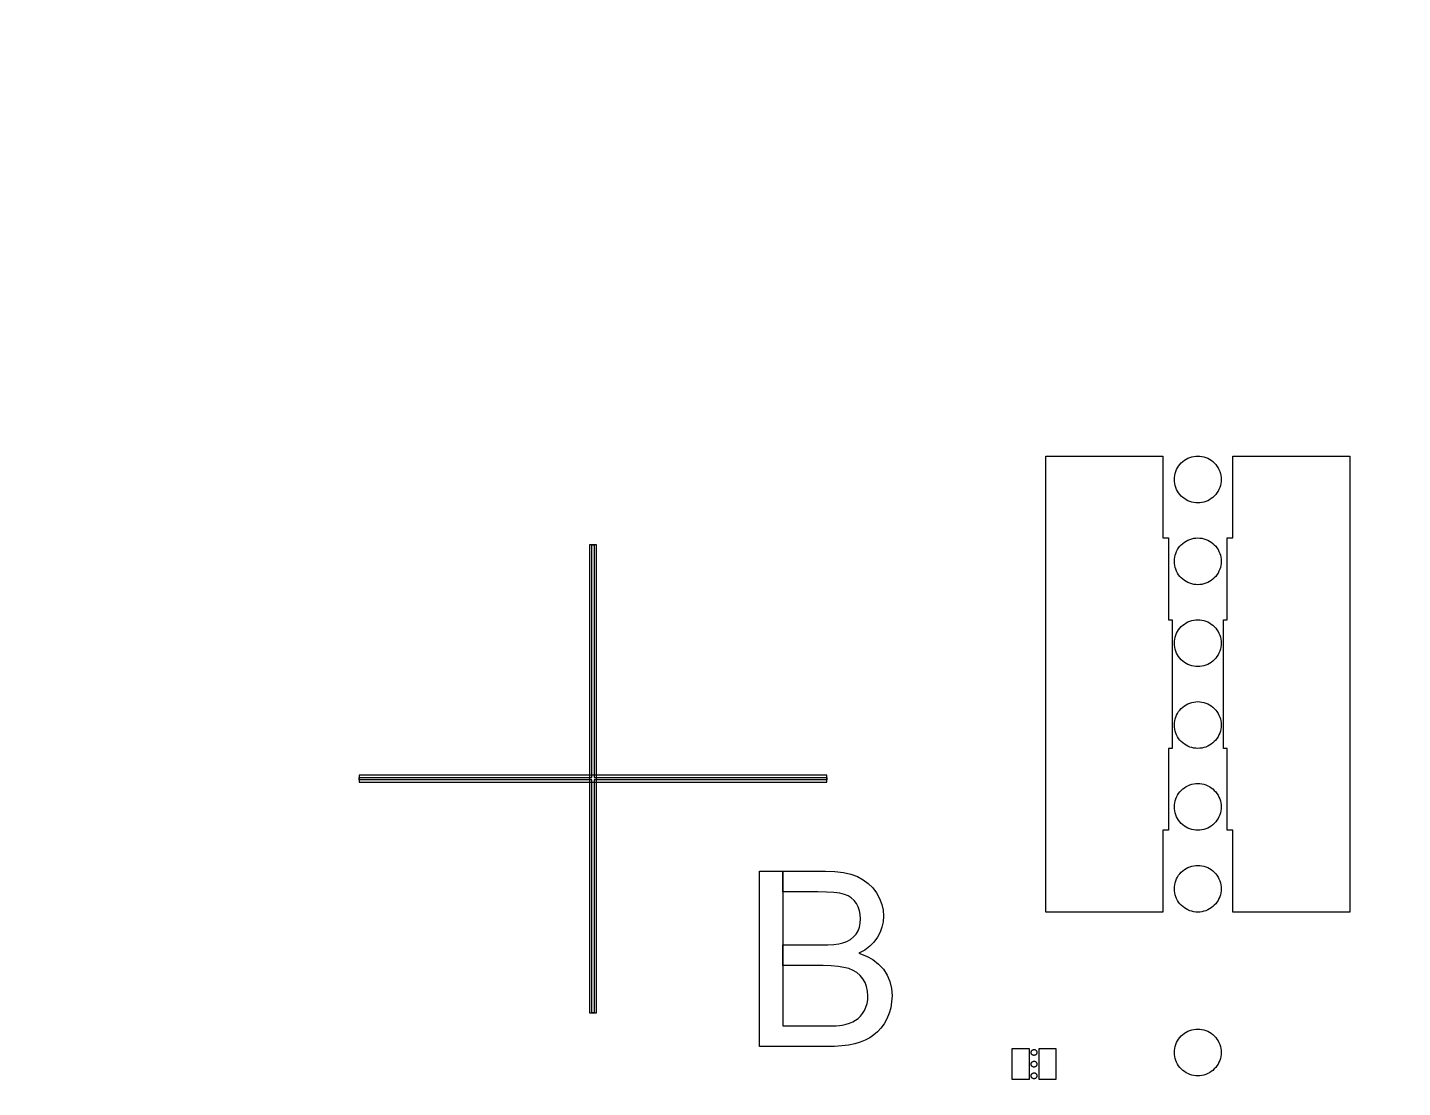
# Model space of a CAD drawing. Extents: x -52 to 52, y -50 to 50.
# Drawn here: x -41.76 to -40.585, y 2.4 to 3.307 of the extents above; entities that cross this region are included whole.
import ezdxf

# ---------------------------------------------------------------- set-up
doc = ezdxf.new("R2010")
doc.units = 0
for name, color, linetype in [('helperLayer', 6, 'CONTINUOUS'), ('largegap', 4, 'CONTINUOUS'), ('smallgap', 3, 'CONTINUOUS')]:
    doc.layers.add(name, color=color, linetype=linetype)

# ---------------------------------------------------------------- blocks, each defined once
blk = doc.blocks.new('Markers')
at = {"layer": 'largegap', "linetype": 'CONTINUOUS'}
for points in [[(-40.89, 2.54), (-40.89, 2.93), (-40.79, 2.93), (-40.79, 2.86), (-40.785, 2.86), (-40.785, 2.79), (-40.782, 2.79), (-40.782, 2.68), (-40.785, 2.68), (-40.785, 2.61), (-40.79, 2.61), (-40.79, 2.54), (-40.89, 2.54)], [(-40.89, 2.54), (-40.89, 2.93), (-40.79, 2.93), (-40.79, 2.86), (-40.785, 2.86), (-40.785, 2.79), (-40.782, 2.79), (-40.782, 2.68), (-40.785, 2.68), (-40.785, 2.61), (-40.79, 2.61), (-40.79, 2.54), (-40.89, 2.54)], [(-40.73, 2.54), (-40.73, 2.61), (-40.735, 2.61), (-40.735, 2.68), (-40.738, 2.68), (-40.738, 2.79), (-40.735, 2.79), (-40.735, 2.86), (-40.73, 2.86), (-40.73, 2.93), (-40.63, 2.93), (-40.63, 2.54), (-40.73, 2.54)], [(-40.73, 2.54), (-40.73, 2.61), (-40.735, 2.61), (-40.735, 2.68), (-40.738, 2.68), (-40.738, 2.79), (-40.735, 2.79), (-40.735, 2.86), (-40.73, 2.86), (-40.73, 2.93), (-40.63, 2.93), (-40.63, 2.54), (-40.73, 2.54)], [(-41.28, 2.454), (-41.274, 2.454), (-41.274, 2.854), (-41.28, 2.854), (-41.28, 2.454)], [(-41.477, 2.651), (-41.077, 2.651), (-41.077, 2.657), (-41.477, 2.657), (-41.477, 2.651)], [(-41.114802, 2.557299), (-41.114802, 2.575), (-41.078377, 2.575), (-41.070293, 2.574693), (-41.062926, 2.573772), (-41.05648, 2.57234), (-41.050853, 2.570396), (-41.045941, 2.567735), (-41.041644, 2.564563), (-41.037858, 2.560778), (-41.034584, 2.556378), (-41.032026, 2.551569), (-41.030184, 2.546658), (-41.029059, 2.541644), (-41.028649, 2.53663), (-41.029059, 2.531821), (-41.02998, 2.527217), (-41.031617, 2.522817), (-41.033868, 2.51852), (-41.036835, 2.514427), (-41.040416, 2.510846), (-41.044714, 2.507572), (-41.049625, 2.504809), (-41.043281, 2.502456), (-41.037653, 2.499386), (-41.032844, 2.4956), (-41.028752, 2.491201), (-41.02558, 2.486085), (-41.023226, 2.480662), (-41.021896, 2.474727), (-41.021385, 2.468486), (-41.021692, 2.463267), (-41.02251, 2.458254), (-41.023943, 2.453445), (-41.025887, 2.44884), (-41.02824, 2.444543), (-41.0309, 2.440859), (-41.033765, 2.437585), (-41.036835, 2.434925), (-41.040416, 2.432572), (-41.044304, 2.430525), (-41.048602, 2.428786), (-41.053308, 2.427456), (-41.058527, 2.42633), (-41.064256, 2.425614), (-41.0706, 2.425102), (-41.077456, 2.425), (-41.134652, 2.425), (-41.134652, 2.575), (-41.114802, 2.575), (-41.114802, 2.557299), (-41.114802, 2.511971), (-41.114802, 2.49427), (-41.114802, 2.442701), (-41.073056, 2.442701), (-41.06927, 2.442804), (-41.066303, 2.443008), (-41.06395, 2.443417), (-41.060675, 2.444134), (-41.057708, 2.445055), (-41.054945, 2.44618), (-41.05249, 2.44751), (-41.050341, 2.449045), (-41.048295, 2.450989), (-41.046555, 2.45324), (-41.044918, 2.455798), (-41.04369, 2.458663), (-41.042769, 2.461733), (-41.042156, 2.465007), (-41.041951, 2.468486), (-41.042258, 2.472476), (-41.043076, 2.476262), (-41.044407, 2.479741), (-41.046248, 2.483015), (-41.048704, 2.48588), (-41.051467, 2.488233), (-41.054638, 2.490177), (-41.05822, 2.491712), (-41.062517, 2.492735), (-41.067531, 2.493554), (-41.073465, 2.494065), (-41.080116, 2.49427), (-41.114802, 2.49427), (-41.114802, 2.511971), (-41.082367, 2.511971), (-41.07633, 2.512074), (-41.071112, 2.512381), (-41.066814, 2.512892), (-41.063438, 2.513711), (-41.059959, 2.514939), (-41.056889, 2.516678), (-41.054229, 2.518724), (-41.05208, 2.52118), (-41.050443, 2.523943), (-41.049216, 2.527012), (-41.048499, 2.530491), (-41.048192, 2.534277), (-41.048499, 2.537858), (-41.049113, 2.541235), (-41.050239, 2.544407), (-41.051774, 2.547374), (-41.05382, 2.549932), (-41.056173, 2.552183), (-41.058936, 2.55382), (-41.062005, 2.55515), (-41.065996, 2.556071), (-41.071112, 2.556685), (-41.077353, 2.557094), (-41.084823, 2.557299), (-41.114802, 2.557299)], [(-40.919, 2.397), (-40.904, 2.397), (-40.904, 2.423), (-40.919, 2.423), (-40.919, 2.397)], [(-40.919, 2.397), (-40.904, 2.397), (-40.904, 2.423), (-40.919, 2.423), (-40.919, 2.397)], [(-40.896, 2.397), (-40.881, 2.397), (-40.881, 2.423), (-40.896, 2.423), (-40.896, 2.397)], [(-40.896, 2.397), (-40.881, 2.397), (-40.881, 2.423), (-40.896, 2.423), (-40.896, 2.397)]]:
    blk.add_lwpolyline(points, close=True, dxfattribs=at)
at = {"layer": 'smallgap', "linetype": 'CONTINUOUS'}
for points in [[(-40.761743, 2.929925), (-40.76, 2.930001), (-40.758257, 2.929925), (-40.756527, 2.929697), (-40.754824, 2.92932), (-40.75316, 2.928795), (-40.751548, 2.928127), (-40.75, 2.927322), (-40.748528, 2.926384), (-40.747144, 2.925322), (-40.745858, 2.924143), (-40.744679, 2.922857), (-40.743617, 2.921473), (-40.742679, 2.920001), (-40.741874, 2.918453), (-40.741206, 2.916841), (-40.740681, 2.915177), (-40.740304, 2.913474), (-40.740076, 2.911744), (-40.74, 2.910001), (-40.740076, 2.908258), (-40.740304, 2.906528), (-40.740681, 2.904825), (-40.741206, 2.903161), (-40.741874, 2.901549), (-40.742679, 2.900001), (-40.743617, 2.898529), (-40.744679, 2.897145), (-40.745858, 2.895859), (-40.747144, 2.89468), (-40.748528, 2.893618), (-40.75, 2.89268), (-40.751548, 2.891875), (-40.75316, 2.891207), (-40.754824, 2.890682), (-40.756527, 2.890305), (-40.758257, 2.890077), (-40.76, 2.890001), (-40.761743, 2.890077), (-40.763473, 2.890305), (-40.765176, 2.890682), (-40.76684, 2.891207), (-40.768452, 2.891875), (-40.77, 2.89268), (-40.771472, 2.893618), (-40.772856, 2.89468), (-40.774142, 2.895859), (-40.775321, 2.897145), (-40.776383, 2.898529), (-40.777321, 2.900001), (-40.778126, 2.901549), (-40.778794, 2.903161), (-40.779319, 2.904825), (-40.779696, 2.906528), (-40.779924, 2.908258), (-40.78, 2.910001), (-40.779924, 2.911744), (-40.779696, 2.913474), (-40.779319, 2.915177), (-40.778794, 2.916841), (-40.778126, 2.918453), (-40.777321, 2.920001), (-40.776383, 2.921473), (-40.775321, 2.922857), (-40.774142, 2.924143), (-40.772856, 2.925322), (-40.771472, 2.926384), (-40.77, 2.927322), (-40.768452, 2.928127), (-40.76684, 2.928795), (-40.765176, 2.92932), (-40.763473, 2.929697), (-40.761743, 2.929925)], [(-40.763473, 2.859697), (-40.761743, 2.859925), (-40.76, 2.860001), (-40.758257, 2.859925), (-40.756527, 2.859697), (-40.754824, 2.85932), (-40.75316, 2.858795), (-40.751548, 2.858127), (-40.75, 2.857322), (-40.748528, 2.856384), (-40.747144, 2.855322), (-40.745858, 2.854143), (-40.744679, 2.852857), (-40.743617, 2.851473), (-40.742679, 2.850001), (-40.741874, 2.848453), (-40.741206, 2.846841), (-40.740681, 2.845177), (-40.740304, 2.843474), (-40.740076, 2.841744), (-40.74, 2.840001), (-40.740076, 2.838258), (-40.740304, 2.836528), (-40.740681, 2.834825), (-40.741206, 2.833161), (-40.741874, 2.831549), (-40.742679, 2.830001), (-40.743617, 2.828529), (-40.744679, 2.827145), (-40.745858, 2.825859), (-40.747144, 2.82468), (-40.748528, 2.823618), (-40.75, 2.82268), (-40.751548, 2.821875), (-40.75316, 2.821207), (-40.754824, 2.820682), (-40.756527, 2.820305), (-40.758257, 2.820077), (-40.76, 2.820001), (-40.761743, 2.820077), (-40.763473, 2.820305), (-40.765176, 2.820682), (-40.76684, 2.821207), (-40.768452, 2.821875), (-40.77, 2.82268), (-40.771472, 2.823618), (-40.772856, 2.82468), (-40.774142, 2.825859), (-40.775321, 2.827145), (-40.776383, 2.828529), (-40.777321, 2.830001), (-40.778126, 2.831549), (-40.778794, 2.833161), (-40.779319, 2.834825), (-40.779696, 2.836528), (-40.779924, 2.838258), (-40.78, 2.840001), (-40.779924, 2.841744), (-40.779696, 2.843474), (-40.779319, 2.845177), (-40.778794, 2.846841), (-40.778126, 2.848453), (-40.777321, 2.850001), (-40.776383, 2.851473), (-40.775321, 2.852857), (-40.774142, 2.854143), (-40.772856, 2.855322), (-40.771472, 2.856384), (-40.77, 2.857322), (-40.768452, 2.858127), (-40.76684, 2.858795), (-40.765176, 2.85932), (-40.763473, 2.859697)], [(-41.278, 2.655), (-41.278, 2.854), (-41.276, 2.854), (-41.276, 2.655), (-41.155, 2.655), (-41.077, 2.655), (-41.077, 2.653), (-41.155, 2.653), (-41.276, 2.653), (-41.276, 2.535001), (-41.276, 2.454), (-41.278, 2.454), (-41.278, 2.535001), (-41.278, 2.653), (-41.477, 2.653), (-41.477, 2.655), (-41.278, 2.655)], [(-40.763473, 2.789697), (-40.761743, 2.789925), (-40.76, 2.790001), (-40.758257, 2.789925), (-40.756527, 2.789697), (-40.754824, 2.78932), (-40.75316, 2.788795), (-40.751548, 2.788127), (-40.75, 2.787322), (-40.748528, 2.786384), (-40.747144, 2.785322), (-40.745858, 2.784143), (-40.744679, 2.782857), (-40.743617, 2.781473), (-40.742679, 2.780001), (-40.741874, 2.778453), (-40.741206, 2.776841), (-40.740681, 2.775177), (-40.740304, 2.773474), (-40.740076, 2.771744), (-40.74, 2.770001), (-40.740076, 2.768258), (-40.740304, 2.766528), (-40.740681, 2.764825), (-40.741206, 2.763161), (-40.741874, 2.761549), (-40.742679, 2.760001), (-40.743617, 2.758529), (-40.744679, 2.757145), (-40.745858, 2.755859), (-40.747144, 2.75468), (-40.748528, 2.753618), (-40.75, 2.75268), (-40.751548, 2.751875), (-40.75316, 2.751207), (-40.754824, 2.750682), (-40.756527, 2.750305), (-40.758257, 2.750077), (-40.76, 2.750001), (-40.761743, 2.750077), (-40.763473, 2.750305), (-40.765176, 2.750682), (-40.76684, 2.751207), (-40.768452, 2.751875), (-40.77, 2.75268), (-40.771472, 2.753618), (-40.772856, 2.75468), (-40.774142, 2.755859), (-40.775321, 2.757145), (-40.776383, 2.758529), (-40.777321, 2.760001), (-40.778126, 2.761549), (-40.778794, 2.763161), (-40.779319, 2.764825), (-40.779696, 2.766528), (-40.779924, 2.768258), (-40.78, 2.770001), (-40.779924, 2.771744), (-40.779696, 2.773474), (-40.779319, 2.775177), (-40.778794, 2.776841), (-40.778126, 2.778453), (-40.777321, 2.780001), (-40.776383, 2.781473), (-40.775321, 2.782857), (-40.774142, 2.784143), (-40.772856, 2.785322), (-40.771472, 2.786384), (-40.77, 2.787322), (-40.768452, 2.788127), (-40.76684, 2.788795), (-40.765176, 2.78932), (-40.763473, 2.789697)], [(-40.763473, 2.719697), (-40.761743, 2.719925), (-40.76, 2.720001), (-40.758257, 2.719925), (-40.756527, 2.719697), (-40.754824, 2.71932), (-40.75316, 2.718795), (-40.751548, 2.718127), (-40.75, 2.717322), (-40.748528, 2.716384), (-40.747144, 2.715322), (-40.745858, 2.714143), (-40.744679, 2.712857), (-40.743617, 2.711473), (-40.742679, 2.710001), (-40.741874, 2.708453), (-40.741206, 2.706841), (-40.740681, 2.705177), (-40.740304, 2.703474), (-40.740076, 2.701744), (-40.74, 2.700001), (-40.740076, 2.698258), (-40.740304, 2.696528), (-40.740681, 2.694825), (-40.741206, 2.693161), (-40.741874, 2.691549), (-40.742679, 2.690001), (-40.743617, 2.688529), (-40.744679, 2.687145), (-40.745858, 2.685859), (-40.747144, 2.68468), (-40.748528, 2.683618), (-40.75, 2.68268), (-40.751548, 2.681875), (-40.75316, 2.681207), (-40.754824, 2.680682), (-40.756527, 2.680305), (-40.758257, 2.680077), (-40.76, 2.680001), (-40.761743, 2.680077), (-40.763473, 2.680305), (-40.765176, 2.680682), (-40.76684, 2.681207), (-40.768452, 2.681875), (-40.77, 2.68268), (-40.771472, 2.683618), (-40.772856, 2.68468), (-40.774142, 2.685859), (-40.775321, 2.687145), (-40.776383, 2.688529), (-40.777321, 2.690001), (-40.778126, 2.691549), (-40.778794, 2.693161), (-40.779319, 2.694825), (-40.779696, 2.696528), (-40.779924, 2.698258), (-40.78, 2.700001), (-40.779924, 2.701744), (-40.779696, 2.703474), (-40.779319, 2.705177), (-40.778794, 2.706841), (-40.778126, 2.708453), (-40.777321, 2.710001), (-40.776383, 2.711473), (-40.775321, 2.712857), (-40.774142, 2.714143), (-40.772856, 2.715322), (-40.771472, 2.716384), (-40.77, 2.717322), (-40.768452, 2.718127), (-40.76684, 2.718795), (-40.765176, 2.71932), (-40.763473, 2.719697)], [(-40.763473, 2.649697), (-40.761743, 2.649925), (-40.76, 2.650001), (-40.758257, 2.649925), (-40.756527, 2.649697), (-40.754824, 2.64932), (-40.75316, 2.648795), (-40.751548, 2.648127), (-40.75, 2.647322), (-40.748528, 2.646384), (-40.747144, 2.645322), (-40.745858, 2.644143), (-40.744679, 2.642857), (-40.743617, 2.641473), (-40.742679, 2.640001), (-40.741874, 2.638453), (-40.741206, 2.636841), (-40.740681, 2.635177), (-40.740304, 2.633474), (-40.740076, 2.631744), (-40.74, 2.630001), (-40.740076, 2.628258), (-40.740304, 2.626528), (-40.740681, 2.624825), (-40.741206, 2.623161), (-40.741874, 2.621549), (-40.742679, 2.620001), (-40.743617, 2.618529), (-40.744679, 2.617145), (-40.745858, 2.615859), (-40.747144, 2.61468), (-40.748528, 2.613618), (-40.75, 2.61268), (-40.751548, 2.611875), (-40.75316, 2.611207), (-40.754824, 2.610682), (-40.756527, 2.610305), (-40.758257, 2.610077), (-40.76, 2.610001), (-40.761743, 2.610077), (-40.763473, 2.610305), (-40.765176, 2.610682), (-40.76684, 2.611207), (-40.768452, 2.611875), (-40.77, 2.61268), (-40.771472, 2.613618), (-40.772856, 2.61468), (-40.774142, 2.615859), (-40.775321, 2.617145), (-40.776383, 2.618529), (-40.777321, 2.620001), (-40.778126, 2.621549), (-40.778794, 2.623161), (-40.779319, 2.624825), (-40.779696, 2.626528), (-40.779924, 2.628258), (-40.78, 2.630001), (-40.779924, 2.631744), (-40.779696, 2.633474), (-40.779319, 2.635177), (-40.778794, 2.636841), (-40.778126, 2.638453), (-40.777321, 2.640001), (-40.776383, 2.641473), (-40.775321, 2.642857), (-40.774142, 2.644143), (-40.772856, 2.645322), (-40.771472, 2.646384), (-40.77, 2.647322), (-40.768452, 2.648127), (-40.76684, 2.648795), (-40.765176, 2.64932), (-40.763473, 2.649697)], [(-41.114802, 2.557299), (-41.114802, 2.575), (-41.078377, 2.575), (-41.070293, 2.574693), (-41.062926, 2.573772), (-41.05648, 2.57234), (-41.050853, 2.570396), (-41.045941, 2.567735), (-41.041644, 2.564563), (-41.037858, 2.560778), (-41.034584, 2.556378), (-41.032026, 2.551569), (-41.030184, 2.546658), (-41.029059, 2.541644), (-41.028649, 2.53663), (-41.029059, 2.531821), (-41.02998, 2.527217), (-41.031617, 2.522817), (-41.033868, 2.51852), (-41.036835, 2.514427), (-41.040416, 2.510846), (-41.044714, 2.507572), (-41.049625, 2.504809), (-41.043281, 2.502456), (-41.037653, 2.499386), (-41.032844, 2.4956), (-41.028752, 2.491201), (-41.02558, 2.486085), (-41.023226, 2.480662), (-41.021896, 2.474727), (-41.021385, 2.468486), (-41.021692, 2.463267), (-41.02251, 2.458254), (-41.023943, 2.453445), (-41.025887, 2.44884), (-41.02824, 2.444543), (-41.0309, 2.440859), (-41.033765, 2.437585), (-41.036835, 2.434925), (-41.040416, 2.432572), (-41.044304, 2.430525), (-41.048602, 2.428786), (-41.053308, 2.427456), (-41.058527, 2.42633), (-41.064256, 2.425614), (-41.0706, 2.425102), (-41.077456, 2.425), (-41.134652, 2.425), (-41.134652, 2.575), (-41.114802, 2.575), (-41.114802, 2.557299), (-41.114802, 2.511971), (-41.114802, 2.49427), (-41.114802, 2.442701), (-41.073056, 2.442701), (-41.06927, 2.442804), (-41.066303, 2.443008), (-41.06395, 2.443417), (-41.060675, 2.444134), (-41.057708, 2.445055), (-41.054945, 2.44618), (-41.05249, 2.44751), (-41.050341, 2.449045), (-41.048295, 2.450989), (-41.046555, 2.45324), (-41.044918, 2.455798), (-41.04369, 2.458663), (-41.042769, 2.461733), (-41.042156, 2.465007), (-41.041951, 2.468486), (-41.042258, 2.472476), (-41.043076, 2.476262), (-41.044407, 2.479741), (-41.046248, 2.483015), (-41.048704, 2.48588), (-41.051467, 2.488233), (-41.054638, 2.490177), (-41.05822, 2.491712), (-41.062517, 2.492735), (-41.067531, 2.493554), (-41.073465, 2.494065), (-41.080116, 2.49427), (-41.114802, 2.49427), (-41.114802, 2.511971), (-41.082367, 2.511971), (-41.07633, 2.512074), (-41.071112, 2.512381), (-41.066814, 2.512892), (-41.063438, 2.513711), (-41.059959, 2.514939), (-41.056889, 2.516678), (-41.054229, 2.518724), (-41.05208, 2.52118), (-41.050443, 2.523943), (-41.049216, 2.527012), (-41.048499, 2.530491), (-41.048192, 2.534277), (-41.048499, 2.537858), (-41.049113, 2.541235), (-41.050239, 2.544407), (-41.051774, 2.547374), (-41.05382, 2.549932), (-41.056173, 2.552183), (-41.058936, 2.55382), (-41.062005, 2.55515), (-41.065996, 2.556071), (-41.071112, 2.556685), (-41.077353, 2.557094), (-41.084823, 2.557299), (-41.114802, 2.557299)], [(-40.763473, 2.579697), (-40.761743, 2.579925), (-40.76, 2.580001), (-40.758257, 2.579925), (-40.756527, 2.579697), (-40.754824, 2.57932), (-40.75316, 2.578795), (-40.751548, 2.578127), (-40.75, 2.577322), (-40.748528, 2.576384), (-40.747144, 2.575322), (-40.745858, 2.574143), (-40.744679, 2.572857), (-40.743617, 2.571473), (-40.742679, 2.570001), (-40.741874, 2.568453), (-40.741206, 2.566841), (-40.740681, 2.565177), (-40.740304, 2.563474), (-40.740076, 2.561744), (-40.74, 2.560001), (-40.740076, 2.558258), (-40.740304, 2.556528), (-40.740681, 2.554825), (-40.741206, 2.553161), (-40.741874, 2.551549), (-40.742679, 2.550001), (-40.743617, 2.548529), (-40.744679, 2.547145), (-40.745858, 2.545859), (-40.747144, 2.54468), (-40.748528, 2.543618), (-40.75, 2.54268), (-40.751548, 2.541875), (-40.75316, 2.541207), (-40.754824, 2.540682), (-40.756527, 2.540305), (-40.758257, 2.540077), (-40.76, 2.540001), (-40.761743, 2.540077), (-40.763473, 2.540305), (-40.765176, 2.540682), (-40.76684, 2.541207), (-40.768452, 2.541875), (-40.77, 2.54268), (-40.771472, 2.543618), (-40.772856, 2.54468), (-40.774142, 2.545859), (-40.775321, 2.547145), (-40.776383, 2.548529), (-40.777321, 2.550001), (-40.778126, 2.551549), (-40.778794, 2.553161), (-40.779319, 2.554825), (-40.779696, 2.556528), (-40.779924, 2.558258), (-40.78, 2.560001), (-40.779924, 2.561744), (-40.779696, 2.563474), (-40.779319, 2.565177), (-40.778794, 2.566841), (-40.778126, 2.568453), (-40.777321, 2.570001), (-40.776383, 2.571473), (-40.775321, 2.572857), (-40.774142, 2.574143), (-40.772856, 2.575322), (-40.771472, 2.576384), (-40.77, 2.577322), (-40.768452, 2.578127), (-40.76684, 2.578795), (-40.765176, 2.57932), (-40.763473, 2.579697)], [(-40.763473, 2.439697), (-40.761743, 2.439925), (-40.76, 2.440001), (-40.758257, 2.439925), (-40.756527, 2.439697), (-40.754824, 2.43932), (-40.75316, 2.438795), (-40.751548, 2.438127), (-40.75, 2.437322), (-40.748528, 2.436384), (-40.747144, 2.435322), (-40.745858, 2.434143), (-40.744679, 2.432857), (-40.743617, 2.431473), (-40.742679, 2.430001), (-40.741874, 2.428453), (-40.741206, 2.426841), (-40.740681, 2.425177), (-40.740304, 2.423474), (-40.740076, 2.421744), (-40.74, 2.420001), (-40.740076, 2.418258), (-40.740304, 2.416528), (-40.740681, 2.414825), (-40.741206, 2.413161), (-40.741874, 2.411549), (-40.742679, 2.410001), (-40.743617, 2.408529), (-40.744679, 2.407145), (-40.745858, 2.405859), (-40.747144, 2.40468), (-40.748528, 2.403618), (-40.75, 2.40268), (-40.751548, 2.401875), (-40.75316, 2.401207), (-40.754824, 2.400682), (-40.756527, 2.400305), (-40.758257, 2.400077), (-40.76, 2.400001), (-40.761743, 2.400077), (-40.763473, 2.400305), (-40.765176, 2.400682), (-40.76684, 2.401207), (-40.768452, 2.401875), (-40.77, 2.40268), (-40.771472, 2.403618), (-40.772856, 2.40468), (-40.774142, 2.405859), (-40.775321, 2.407145), (-40.776383, 2.408529), (-40.777321, 2.410001), (-40.778126, 2.411549), (-40.778794, 2.413161), (-40.779319, 2.414825), (-40.779696, 2.416528), (-40.779924, 2.418258), (-40.78, 2.420001), (-40.779924, 2.421744), (-40.779696, 2.423474), (-40.779319, 2.425177), (-40.778794, 2.426841), (-40.778126, 2.428453), (-40.777321, 2.430001), (-40.776383, 2.431473), (-40.775321, 2.432857), (-40.774142, 2.434143), (-40.772856, 2.435322), (-40.771645, 2.436251), (-40.771472, 2.436384), (-40.77, 2.437322), (-40.768452, 2.438127), (-40.76684, 2.438795), (-40.765176, 2.43932), (-40.763473, 2.439697)], [(-40.900434, 2.422463), (-40.900218, 2.422491), (-40.9, 2.422501), (-40.899782, 2.422491), (-40.899566, 2.422463), (-40.899353, 2.422416), (-40.899145, 2.42235), (-40.898943, 2.422267), (-40.89875, 2.422166), (-40.898566, 2.422049), (-40.898393, 2.421916), (-40.898232, 2.421769), (-40.898085, 2.421608), (-40.897952, 2.421435), (-40.897835, 2.421251), (-40.897734, 2.421058), (-40.897651, 2.420856), (-40.897585, 2.420648), (-40.897538, 2.420435), (-40.89751, 2.420219), (-40.8975, 2.420001), (-40.89751, 2.419783), (-40.897538, 2.419567), (-40.897585, 2.419354), (-40.897651, 2.419146), (-40.897734, 2.418944), (-40.897835, 2.418751), (-40.897952, 2.418567), (-40.898085, 2.418394), (-40.898232, 2.418233), (-40.898393, 2.418086), (-40.898566, 2.417953), (-40.89875, 2.417836), (-40.898943, 2.417735), (-40.899145, 2.417652), (-40.899353, 2.417586), (-40.899566, 2.417539), (-40.899782, 2.417511), (-40.9, 2.417501), (-40.900218, 2.417511), (-40.900434, 2.417539), (-40.900647, 2.417586), (-40.900855, 2.417652), (-40.901057, 2.417735), (-40.90125, 2.417836), (-40.901434, 2.417953), (-40.901607, 2.418086), (-40.901768, 2.418233), (-40.901915, 2.418394), (-40.902048, 2.418567), (-40.902165, 2.418751), (-40.902266, 2.418944), (-40.902349, 2.419146), (-40.902415, 2.419354), (-40.902462, 2.419567), (-40.90249, 2.419783), (-40.9025, 2.420001), (-40.90249, 2.420219), (-40.902462, 2.420435), (-40.902415, 2.420648), (-40.902349, 2.420856), (-40.902266, 2.421058), (-40.902165, 2.421251), (-40.902048, 2.421435), (-40.901915, 2.421608), (-40.901768, 2.421769), (-40.901607, 2.421916), (-40.901434, 2.422049), (-40.90125, 2.422166), (-40.901057, 2.422267), (-40.900855, 2.42235), (-40.900647, 2.422416), (-40.900434, 2.422463)], [(-40.900218, 2.412491), (-40.9, 2.412501), (-40.899782, 2.412491), (-40.899566, 2.412463), (-40.899353, 2.412416), (-40.899145, 2.41235), (-40.898943, 2.412267), (-40.89875, 2.412166), (-40.898566, 2.412049), (-40.898393, 2.411916), (-40.898232, 2.411769), (-40.898085, 2.411608), (-40.898051, 2.411564), (-40.897952, 2.411435), (-40.897835, 2.411251), (-40.897734, 2.411058), (-40.897651, 2.410856), (-40.897585, 2.410648), (-40.897538, 2.410435), (-40.89751, 2.410219), (-40.8975, 2.410001), (-40.89751, 2.409783), (-40.897538, 2.409567), (-40.897585, 2.409354), (-40.897651, 2.409146), (-40.897734, 2.408944), (-40.897835, 2.408751), (-40.897952, 2.408567), (-40.898085, 2.408394), (-40.898232, 2.408233), (-40.898393, 2.408086), (-40.898566, 2.407953), (-40.89875, 2.407836), (-40.898943, 2.407735), (-40.899145, 2.407652), (-40.899353, 2.407586), (-40.899566, 2.407539), (-40.899782, 2.407511), (-40.9, 2.407501), (-40.900218, 2.407511), (-40.900434, 2.407539), (-40.900647, 2.407586), (-40.900855, 2.407652), (-40.901057, 2.407735), (-40.90125, 2.407836), (-40.901434, 2.407953), (-40.901607, 2.408086), (-40.901768, 2.408233), (-40.901915, 2.408394), (-40.902048, 2.408567), (-40.902165, 2.408751), (-40.902266, 2.408944), (-40.902349, 2.409146), (-40.902415, 2.409354), (-40.902462, 2.409567), (-40.90249, 2.409783), (-40.9025, 2.410001), (-40.90249, 2.410219), (-40.902462, 2.410435), (-40.902415, 2.410648), (-40.902349, 2.410856), (-40.902266, 2.411058), (-40.902165, 2.411251), (-40.902048, 2.411435), (-40.901949, 2.411564), (-40.901915, 2.411608), (-40.901768, 2.411769), (-40.901607, 2.411916), (-40.901434, 2.412049), (-40.90125, 2.412166), (-40.901057, 2.412267), (-40.900855, 2.41235), (-40.900647, 2.412416), (-40.900434, 2.412463), (-40.900218, 2.412491)], [(-40.900218, 2.402491), (-40.9, 2.402501), (-40.899782, 2.402491), (-40.899566, 2.402463), (-40.899353, 2.402416), (-40.899145, 2.40235), (-40.898943, 2.402267), (-40.89875, 2.402166), (-40.898566, 2.402049), (-40.898393, 2.401916), (-40.898232, 2.401769), (-40.898085, 2.401608), (-40.897952, 2.401435), (-40.897835, 2.401251), (-40.897734, 2.401058), (-40.897651, 2.400856), (-40.897585, 2.400648), (-40.897538, 2.400435), (-40.89751, 2.400219), (-40.8975, 2.400001), (-40.89751, 2.399783), (-40.897538, 2.399567), (-40.897585, 2.399354), (-40.897651, 2.399146), (-40.897734, 2.398944), (-40.897835, 2.398751), (-40.897952, 2.398567), (-40.898085, 2.398394), (-40.898232, 2.398233), (-40.898393, 2.398086), (-40.898566, 2.397953), (-40.89875, 2.397836), (-40.898943, 2.397735), (-40.899145, 2.397652), (-40.899353, 2.397586), (-40.899566, 2.397539), (-40.899782, 2.397511), (-40.9, 2.397501), (-40.900218, 2.397511), (-40.900434, 2.397539), (-40.900647, 2.397586), (-40.900855, 2.397652), (-40.901057, 2.397735), (-40.90125, 2.397836), (-40.901434, 2.397953), (-40.901607, 2.398086), (-40.901768, 2.398233), (-40.901915, 2.398394), (-40.902048, 2.398567), (-40.902165, 2.398751), (-40.902266, 2.398944), (-40.902349, 2.399146), (-40.902415, 2.399354), (-40.902462, 2.399567), (-40.90249, 2.399783), (-40.9025, 2.400001), (-40.90249, 2.400219), (-40.902462, 2.400435), (-40.902415, 2.400648), (-40.902349, 2.400856), (-40.902266, 2.401058), (-40.902165, 2.401251), (-40.902048, 2.401435), (-40.901915, 2.401608), (-40.901768, 2.401769), (-40.901607, 2.401916), (-40.901434, 2.402049), (-40.90125, 2.402166), (-40.901057, 2.402267), (-40.900855, 2.40235), (-40.900647, 2.402416), (-40.900434, 2.402463), (-40.900218, 2.402491)]]:
    blk.add_lwpolyline(points, close=True, dxfattribs=at)

msp = doc.modelspace()

# ---------------------------------------------------------------- linework, layer by layer
at = {"layer": 'helperLayer', "linetype": 'CONTINUOUS'}
msp.add_circle((0, 0), 50, dxfattribs=at)

# ---------------------------------------------------------------- block references
msp.add_blockref('Markers', (0, 0.01))

doc.saveas('drawing.dxf')
